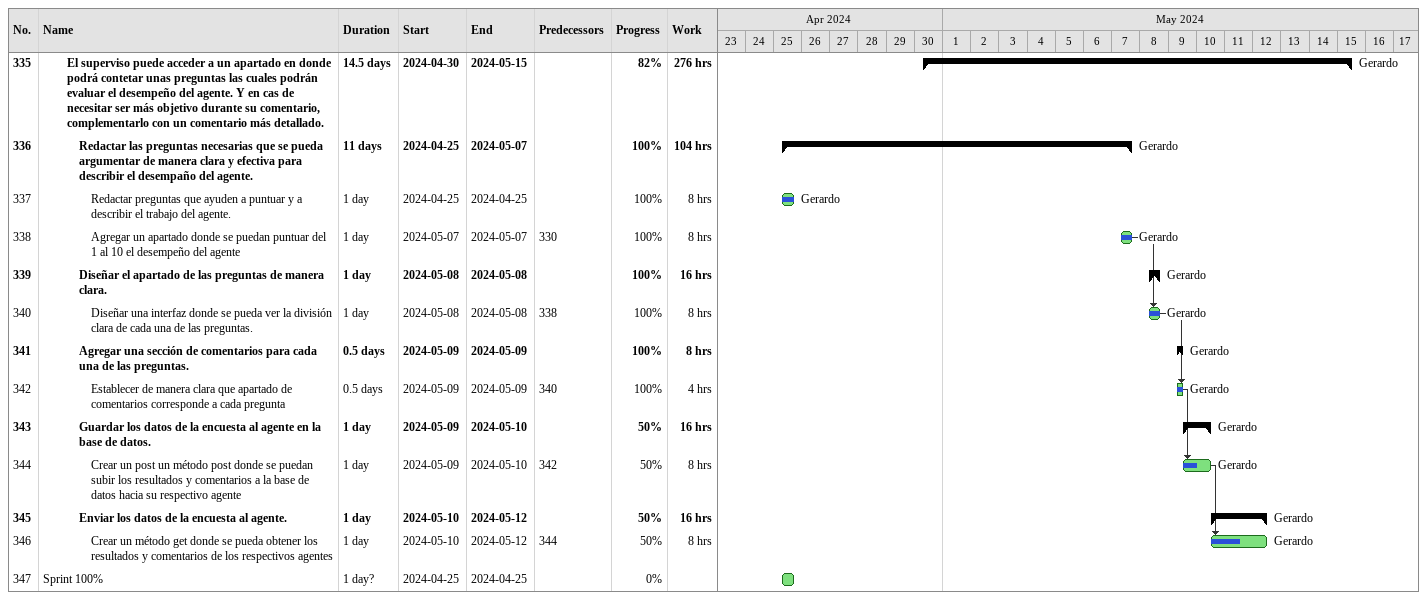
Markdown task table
| ID | Level | Task | Duration | Start | Finish | Predecessors | Resources | % complete | Work (h) |
|---|---|---|---|---|---|---|---|---|---|
| 335 | 3 | **El superviso puede acceder a un apartado en donde podrá contetar unas preguntas las cuales podrán evaluar el desempeño del agente. Y en cas de necesitar ser más objetivo durante su comentario, complementarlo con un comentario más detallado.** | 14.5d | 2024-04-30 | 2024-05-15 |  | Gerardo | 82 | 276 |
| 336 | 4 | **Redactar las preguntas necesarias que se pueda argumentar de manera clara y efectiva para describir el desempaño del agente.** | 11d | 2024-04-25 | 2024-05-07 |  | Gerardo | 100 | 104 |
| 337 | 5 | Redactar preguntas que ayuden a puntuar y a describir el trabajo del agente. | 1d | 2024-04-25 | 2024-04-25 |  | Gerardo | 100 | 8 |
| 338 | 5 | Agregar un apartado donde se puedan puntuar del 1 al 10 el desempeño del agente | 1d | 2024-05-07 | 2024-05-07 | 330 | Gerardo | 100 | 8 |
| 339 | 4 | **Diseñar el apartado de las preguntas de manera clara.** | 1d | 2024-05-08 | 2024-05-08 |  | Gerardo | 100 | 16 |
| 340 | 5 | Diseñar una interfaz donde se pueda ver la división clara de cada una de las preguntas. | 1d | 2024-05-08 | 2024-05-08 | 338 | Gerardo | 100 | 8 |
| 341 | 4 | **Agregar una sección de comentarios para cada una de las preguntas.** | 0.5d | 2024-05-09 | 2024-05-09 |  | Gerardo | 100 | 8 |
| 342 | 5 | Establecer de manera clara que apartado de comentarios corresponde a cada pregunta | 0.5d | 2024-05-09 | 2024-05-09 | 340 | Gerardo | 100 | 4 |
| 343 | 4 | **Guardar los datos de la encuesta al agente en la base de datos.** | 1d | 2024-05-09 | 2024-05-10 |  | Gerardo | 50 | 16 |
| 344 | 5 | Crear un post un método post donde se puedan subir los resultados y comentarios a la base de datos hacia su respectivo agente | 1d | 2024-05-09 | 2024-05-10 | 342 | Gerardo | 50 | 8 |
| 345 | 4 | **Enviar los datos de la encuesta al agente.** | 1d | 2024-05-10 | 2024-05-12 |  | Gerardo | 50 | 16 |
| 346 | 5 | Crear un método get donde se pueda obtener los resultados y comentarios de los respectivos agentes | 1d | 2024-05-10 | 2024-05-12 | 344 | Gerardo | 50 | 8 |
| 347 | 1 | Sprint 100% | 1d? | 2024-04-25 | 2024-04-25 |  |  | 0 |  |
